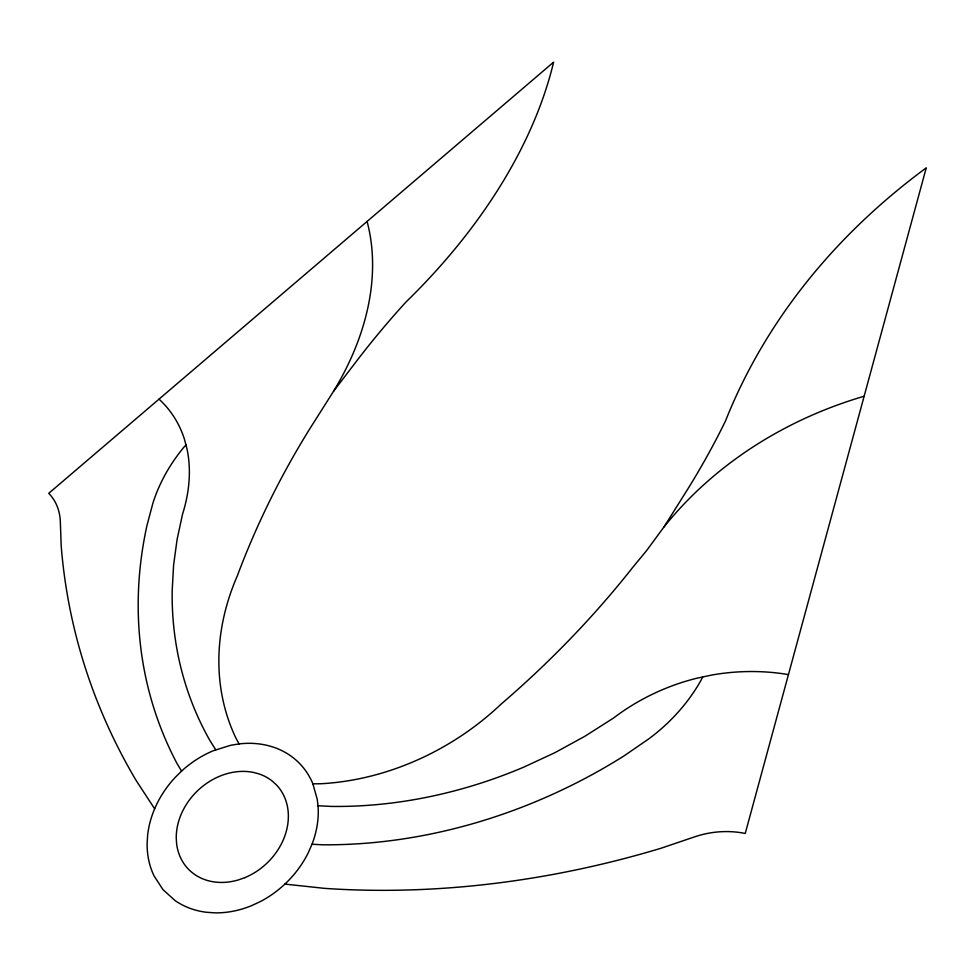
<?xml version="1.0" encoding="UTF-8"?>
<svg xmlns="http://www.w3.org/2000/svg" width="975" height="975" viewBox="0 0 975 975"><rect width="100%" height="100%" fill="white"/><g stroke="black" fill="none" stroke-linecap="round" stroke-linejoin="round"><path stroke-width="1.46" d="M154.647 808.799L154.684 808.726A92.881 76.452 -43.6 0 1 175.11 777.502L181.862 770.823A93.015 76.562 -43.6 0 1 213.318 750.726L230.587 745.314L239.314 743.876A93.015 76.562 -43.6 0 1 312.817 783.632L317.326 799.634L318.191 808.19A93.015 76.562 -43.6 0 1 312.158 843.875L308.319 852.65A92.881 76.452 -43.6 0 1 284.883 884.106L284.834 884.154A93.015 76.562 -43.6 0 1 260.618 901.436L251.757 905.58A93.015 76.562 -43.6 0 1 215.243 912.868L206.383 912.271A93.015 76.562 -43.6 0 1 175.025 900.534L163.008 889.651L154.16 876.098A93.015 76.562 -43.6 0 1 147.115 843.594L147.664 834.88A93.015 76.562 -43.6 0 1 154.647 808.799L136.122 780.463A866.885 681.72 -10.9 0 1 61.169 545.537L60.34 521.832A76.001 54.637 -38.3 0 0 48.75 493.326L553.629 62.132A515.032 329.258 -29.6 0 1 405.917 302.092A1104.919 946.006 13 0 0 354.729 363.529L333.523 391.304L309.197 429.756A1104.919 946.006 13 0 0 237.205 576.152A246.821 204.957 -29.9 0 0 235.731 737.722L239.082 743.913M702.634 677.003L700.964 680.404A174.598 147.676 -25.9 0 1 649.082 738.672L624.183 755.796A460.566 357.715 -27.5 0 1 322.225 844.789L311.988 844.24M312.89 783.839L321.043 783.742A239.411 191.6 -32 0 0 501.028 704.182A743.328 512.168 -32.3 0 0 632.592 567.572L646.62 550.57L663.999 526.927L684.145 494.861A743.328 512.168 -32.3 0 0 725.388 421.2A866.543 666.693 12 0 1 926.25 167.858L745.241 833.454A94.173 89.42 -21.7 0 0 694.773 836.806L660.977 848.262A765.399 561.49 -22.2 0 1 324.504 888.359L284.883 884.093M185.945 444.929L183.69 447.44A161.911 125.592 -31.9 0 0 152.868 503.307L146.993 525.367A489.803 403.565 -21.8 0 0 177.084 763.644L181.569 771.115M317.935 805.752L331.268 806.422A405.198 315.985 -27.7 0 0 523.916 767.069L554.86 752.7L584.805 736.32L613.519 718.051A214.744 200.826 -17.5 0 1 696.369 678.344L711.494 675.102A214.744 200.826 -17.5 0 1 788.446 674.59M215.755 749.848L209.698 740.159A427.355 351.207 -22.8 0 1 172.185 590.838L173.599 565.11L177.084 539.504L182.557 514.117A173.879 125.519 -37.1 0 0 187.005 448.951L184.458 439.274A173.879 125.519 -37.1 0 0 159.022 399.141M367.075 221.459A298.582 207.846 -32.6 0 1 333.523 391.304M663.999 526.927A400.079 350.135 0.2 0 1 864.142 396.24M244.822 877.646L238.936 879.755A60.925 50.139 -43.6 0 1 176.548 843.18L176.243 837.562A60.925 50.139 -43.6 0 1 253.634 772.456L258.863 773.87A60.925 50.139 -43.6 0 1 272.695 781.438L276.51 784.985A60.925 50.139 -43.6 0 1 244.822 877.646"/></g></svg>
